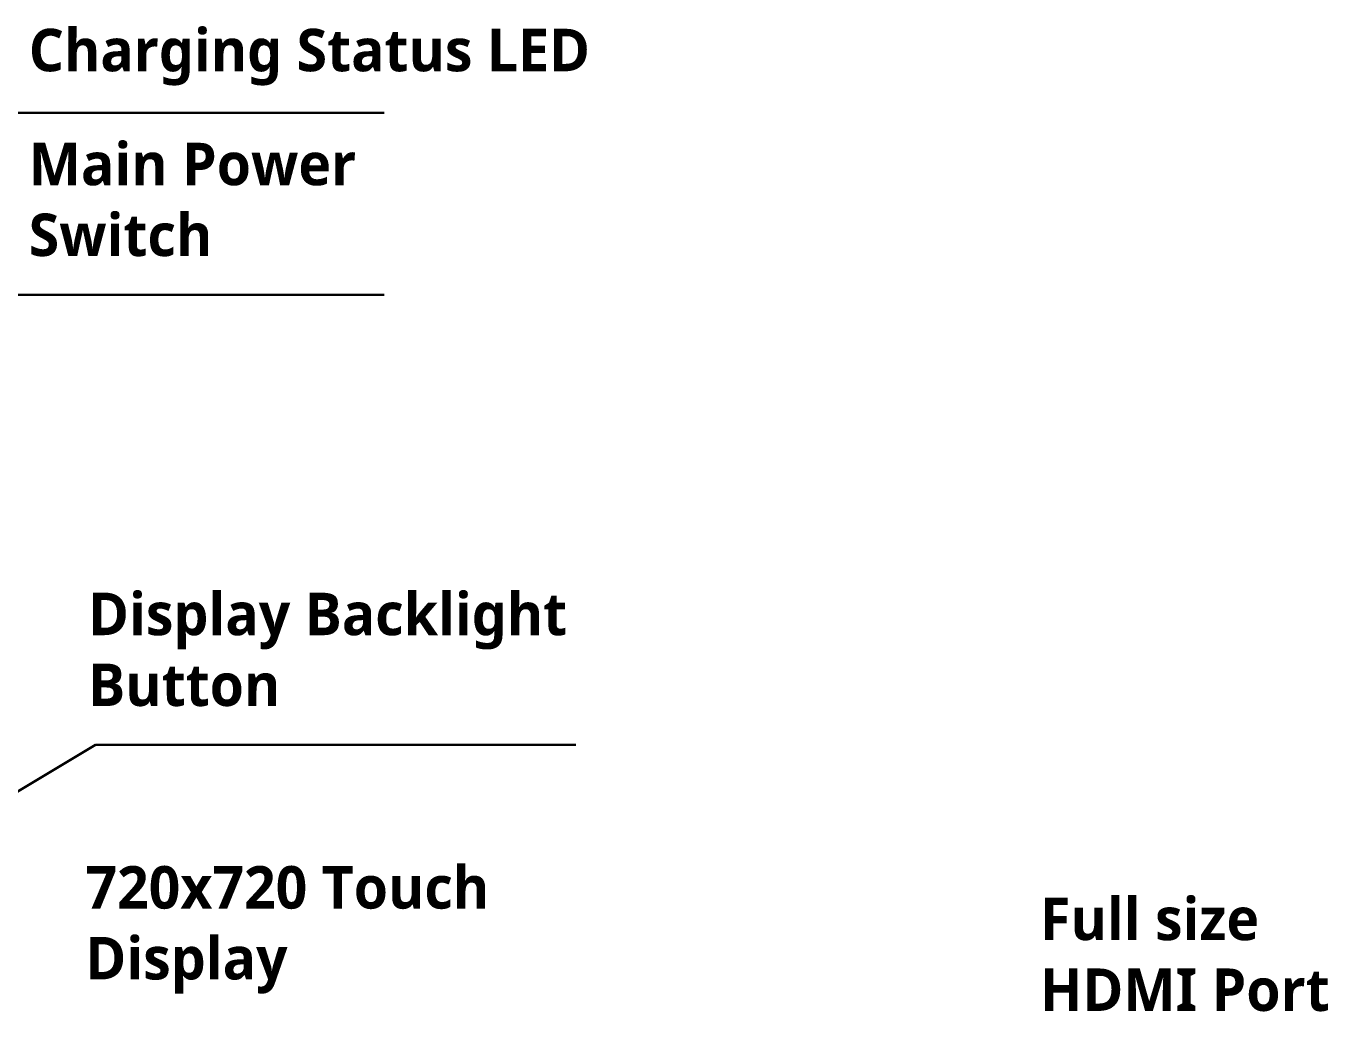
# Model space of a CAD drawing. Header units: millimetres. Extents: x 318 to 879, y 422 to 911.
# Drawn here: x 702.6 to 857, y 794.1 to 911.5 of the extents above; entities that cross this region are included whole.
import ezdxf

# ---------------------------------------------------------------- set-up
doc = ezdxf.new("R2010")
doc.units = ezdxf.units.MM

msp = doc.modelspace()

# ---------------------------------------------------------------- linework, layer by layer
at = {"color": 7, "lineweight": 30, "true_color": 0xffffff}
for p, q in [((701.11, 901.17), (745.04, 901.17)), ((701.11, 879.56), (745.04, 879.56)), ((645.86, 787.32), (710.78, 826.18)), ((710.78, 826.18), (767.76, 826.18))]:
    msp.add_line(p, q, dxfattribs=at)

# ---------------------------------------------------------------- texts
at = {"color": 7, "lineweight": 30, "true_color": 0xffffff, "char_height": 5.04, "width": 89.5101, "attachment_point": 1}
for s, insert in [('{\\fMicrosoft YaHei|b1|i0|c134|p34;Charging Status LED}', (702.87, 911.14)), ('{\\fMicrosoft YaHei|b1|i0|c134|p34;Main Power\\PSwitch}', (702.87, 897.62)), ('{\\fMicrosoft YaHei|b1|i0|c134|p34;Display Backlight\\PButton}', (709.91, 844.24)), ('{\\fMicrosoft YaHei|b1|i0|c134|p34;720x720 Touch\\PDisplay}', (709.59, 811.8)), ('{\\fMicrosoft YaHei|b1|i0|c134|p34;Full size \\PHDMI Port}', (822.83, 808.06))]:
    msp.add_mtext(s, dxfattribs=dict(at, insert=insert))

doc.saveas('drawing.dxf')
